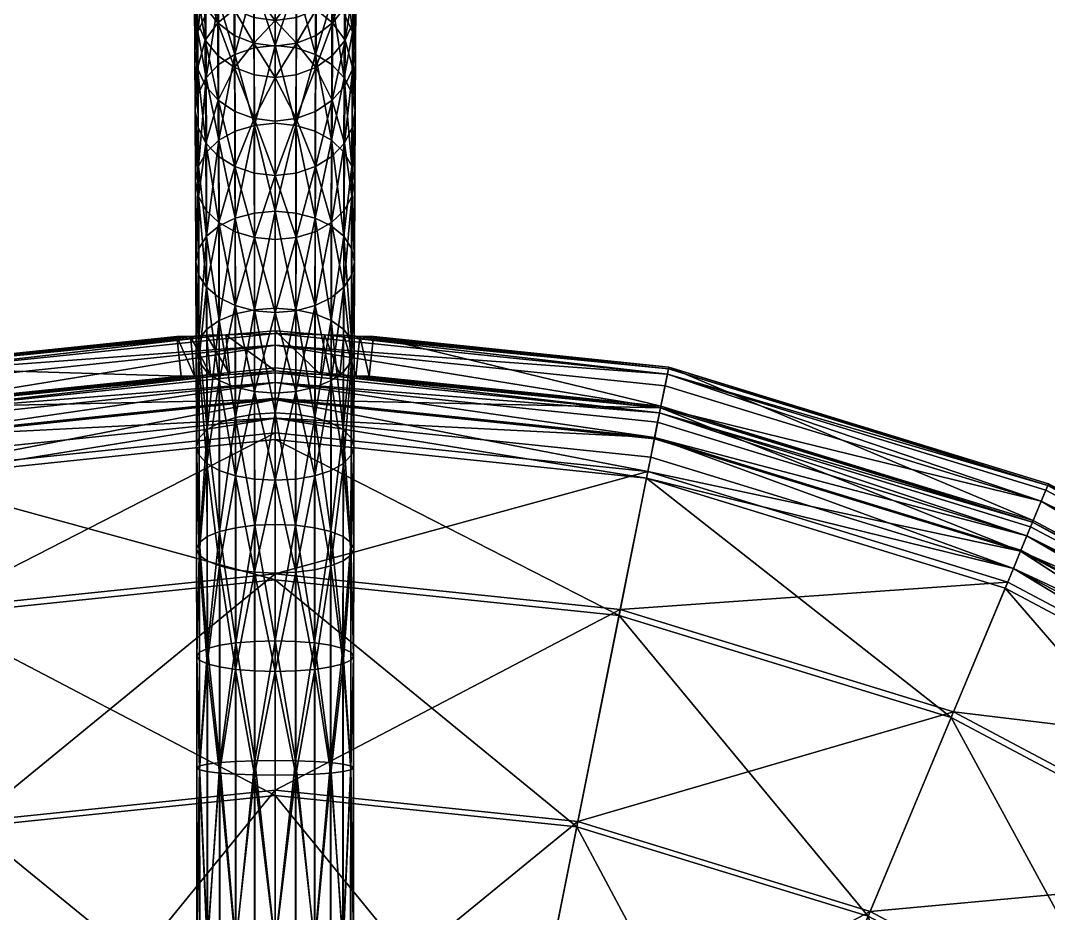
# Model space of a CAD drawing. Extents: x -28.1 to 28.1, y -28.1 to 28.1.
# Drawn here: x -2.55 to 7.75, y 14.24 to 23.18 of the extents above; entities that cross this region are included whole.
import ezdxf

# ---------------------------------------------------------------- set-up
doc = ezdxf.new("R2010")
doc.units = 0
doc.layers.add('STOOL', color=224, linetype='CONTINUOUS')

msp = doc.modelspace()

# ---------------------------------------------------------------- meshes
at = {"layer": 'STOOL', "color": 224}
mesh = msp.add_polyface(dxfattribs=at)
corners = [(-0.412025, 23.288685, 32.439358), (-0.584874, 23.678844, 30.090857), (-0.579462, 23.416468, 32.444511), (-0.21373, 23.20771, 32.436092), (-0.215719, 23.466885, 30.09063), (-0.415864, 23.549097, 30.090717), (-0.000007, 23.178926, 32.434933), (-0.000005, 23.437656, 30.090599), (-0.808506, 23.363529, 35.384476), (-0.780097, 23.165966, 35.322071), (-0.784067, 23.506718, 34.090614), (-0.699793, 22.982584, 35.264168), (-0.703277, 23.315041, 34.060936), (-0.572892, 22.82766, 35.215275), (-0.575692, 23.153145, 34.035873), (-0.407406, 22.708744, 35.177757), (-0.409367, 23.028894, 34.016644), (-0.707932, 23.582987, 32.451229), (-0.212358, 22.950151, 34.004456), (-0.000007, 22.922157, 34.000126), (-0.000008, 22.926044, 38.15554), (-0.208791, 22.903162, 38.139442), (-0.209848, 23.563103, 36.919048), (-0.000008, 23.588085, 36.931442), (-0.402569, 22.838766, 38.094162), (-0.404593, 23.492802, 36.884178), (-0.566339, 22.737095, 38.022697), (-0.569147, 23.381824, 36.829147), (-0.692162, 22.604507, 37.929569), (-0.695536, 23.237123, 36.757431), (-0.699142, 23.744116, 35.504784), (-0.775787, 23.065653, 36.672504), (-0.779725, 23.560986, 35.446884), (-0.804514, 22.880726, 36.580971), (-0.776332, 22.695652, 36.489437)]
mesh.append_faces([[corners[k] for k in face] for face in [(0, 1, 2), (0, 4, 5), (6, 4, 3), (11, 10, 9), (11, 14, 12), (15, 14, 13), (0, 14, 16), (17, 14, 2), (15, 18, 16), (6, 18, 19), (0, 18, 3), (20, 22, 23), (24, 22, 21), (24, 27, 25), (28, 27, 26), (30, 27, 29), (28, 31, 29), (8, 31, 33), (30, 31, 32), (8, 34, 9)]], dxfattribs={"vtx0": -1})
mesh.append_faces([[corners[k] for k in face] for face in [(0, 3, 4), (6, 7, 4), (8, 9, 10), (11, 12, 10), (11, 13, 14), (15, 16, 14), (0, 2, 14), (17, 12, 14), (6, 3, 18), (0, 16, 18), (20, 21, 22), (24, 25, 22), (24, 26, 27), (28, 29, 27), (8, 32, 31), (30, 29, 31), (11, 9, 34), (8, 33, 34)]], dxfattribs={"vtx2": -1})
mesh = msp.add_polyface(dxfattribs=at)
corners = [(-0.000007, 23.178926, 32.434933), (0.213716, 23.20771, 32.436092), (0.215708, 23.466883, 30.09063), (-0.000005, 23.437656, 30.090599), (0.412011, 23.288685, 32.439362), (0.415854, 23.549099, 30.090717), (0.579448, 23.41647, 32.444511), (0.584864, 23.678844, 30.090857), (0.407392, 22.708744, 35.177757), (0.409353, 23.028894, 34.016644), (0.212344, 22.950151, 34.004459), (-0.000007, 22.922157, 34.000126), (0.572878, 22.827662, 35.215275), (0.575678, 23.153145, 34.035873), (0.699779, 22.982584, 35.264168), (0.703263, 23.315041, 34.060936), (0.707918, 23.582987, 32.451233), (0.780082, 23.165966, 35.322071), (0.784053, 23.506718, 34.090614), (0.808491, 23.363529, 35.384476), (0.776318, 22.695654, 36.489437), (0.804499, 22.880726, 36.580971), (0.692147, 22.604506, 37.929569), (0.695521, 23.237122, 36.757431), (0.775772, 23.065651, 36.672504), (0.699127, 23.744114, 35.504784), (0.77971, 23.560986, 35.446884), (0.566324, 22.737095, 38.022697), (0.569132, 23.381824, 36.829147), (0.402554, 22.838766, 38.094162), (0.404577, 23.492802, 36.884178), (0.208775, 22.903162, 38.139442), (0.209832, 23.563103, 36.919048), (-0.000008, 22.926044, 38.15554), (-0.000008, 23.588085, 36.931442)]
mesh.append_faces([[corners[k] for k in face] for face in [(0, 2, 3), (4, 2, 1), (4, 10, 9), (0, 10, 1), (8, 13, 9), (14, 13, 12), (16, 13, 15), (4, 13, 6), (14, 18, 15), (19, 18, 17), (19, 20, 21), (14, 20, 17), (25, 24, 23), (19, 24, 26), (22, 28, 23), (29, 28, 27), (29, 32, 30), (33, 32, 31)]], dxfattribs={"vtx0": -1})
mesh.append_faces([[corners[k] for k in face] for face in [(0, 1, 2), (4, 5, 2), (4, 6, 7), (8, 9, 10), (4, 1, 10), (0, 11, 10), (8, 12, 13), (14, 15, 13), (16, 6, 13), (4, 9, 13), (14, 17, 18), (19, 17, 20), (22, 23, 24), (25, 26, 24), (19, 21, 24), (22, 27, 28), (29, 30, 28), (25, 23, 28), (29, 31, 32), (33, 34, 32)]], dxfattribs={"vtx2": -1})
mesh = msp.add_polyface(dxfattribs=at)
corners = [(-0.800778, 22.277838, 37.700417), (-0.804514, 22.880726, 36.580971), (-0.775787, 23.065653, 36.672504), (-0.772811, 22.108141, 37.581554), (-0.776332, 22.695652, 36.489437), (-0.794235, 20.762646, 39.661526), (-0.797339, 21.567852, 38.731155), (-0.76871, 21.719707, 38.875053), (-0.769568, 21.4158, 38.587261), (-3.860753, 19.298689, 43.933685), (0.000002, 19.699551, 43.933777), (0.000002, 19.926197, 43.520077), (-3.905105, 19.520798, 43.519951), (0.000002, 19.384781, 44.184624), (-0.495551, 20.029285, 42.495827), (-0.688227, 20.026855, 42.276974), (-3.938817, 19.6901, 42.277092), (-3.928315, 19.63728, 42.949875), (0.000002, 20.045082, 42.949993), (-0.849141, 20.014326, 42.098846), (-0.983535, 20.01363, 41.529869), (-3.94221, 19.707176, 41.527359), (-7.745411, 18.539904, 41.527313), (-3.942207, 19.707176, 39.945278), (-0.983534, 20.013636, 39.945278), (-3.859269, 19.298691, 42.254189), (-0.647105, 19.629915, 42.248085), (-0.454395, 19.63278, 42.460972), (-3.849521, 19.249681, 42.886925), (0.000002, 19.649517, 42.88731), (0.000002, 19.552805, 43.36871), (-3.830699, 19.154886, 43.368599), (-3.862552, 19.315218, 41.522194), (-0.942324, 19.615793, 41.524349), (-0.807935, 19.616573, 42.088551), (-3.862533, 19.315193, 39.945278), (-0.942323, 19.615765, 39.945278)]
mesh.append_faces([[corners[k] for k in face] for face in [(0, 4, 1), (0, 7, 6), (5, 8, 6), (19, 16, 15)]], dxfattribs={"vtx0": -1})
mesh.append_faces([[corners[k] for k in face] for face in [(18, 14, 17), (28, 27, 29)]], dxfattribs={"vtx0": -1, "vtx1": -1})
mesh.append_faces([[corners[k] for k in face] for face in [(14, 16, 17), (19, 21, 16)]], dxfattribs={"vtx0": -1, "vtx2": -1})
mesh.append_faces([[corners[k] for k in face] for face in [(26, 25, 34)]], dxfattribs={"vtx1": -1})
mesh.append_faces([[corners[k] for k in face] for face in [(28, 25, 27), (25, 32, 34)]], dxfattribs={"vtx1": -1, "vtx2": -1})
mesh.append_faces([[corners[k] for k in face] for face in [(0, 1, 2), (0, 3, 4), (5, 6, 7), (0, 6, 8), (9, 10, 11), (11, 12, 9), (13, 10, 9), (14, 15, 16), (17, 12, 11), (11, 18, 17), (19, 20, 21), (22, 21, 23), (24, 23, 21), (21, 20, 24), (25, 26, 27), (30, 31, 28), (28, 29, 30), (32, 33, 34), (32, 35, 36), (36, 33, 32), (20, 19, 34), (34, 33, 20), (23, 24, 36), (36, 35, 23), (24, 20, 33), (33, 36, 24)]], dxfattribs={"vtx2": -1})
mesh = msp.add_polyface(dxfattribs=at)
corners = [(-0.692162, 22.604507, 37.929569), (-0.772102, 22.447357, 37.819283), (-0.775787, 23.065653, 36.672504), (-0.800778, 22.277838, 37.700417), (-0.693403, 21.950558, 37.471268), (-0.696491, 22.523827, 36.40451), (-0.776332, 22.695652, 36.489437), (-0.772811, 22.108141, 37.581554), (-0.699793, 22.982584, 35.264168), (-0.570238, 22.378633, 36.332794), (-0.686253, 21.017355, 39.982368), (-0.689056, 21.860456, 39.008568), (-0.563754, 21.979181, 39.121307), (-0.765648, 20.894848, 39.827953), (-0.76871, 21.719707, 38.875053), (-0.794235, 20.762646, 39.661526), (-0.76664, 20.630241, 39.495098), (-0.769568, 21.4158, 38.587261), (-0.68799, 20.507236, 39.340683), (-0.690558, 21.27457, 38.453751), (-0.56547, 21.155186, 38.341011), (-0.681693, 19.082195, 41.566132), (-0.760668, 19.000786, 41.377644), (-0.762955, 19.984911, 40.666122), (-0.683787, 20.087585, 40.83894), (-0.789186, 18.912899, 41.1745), (-0.791504, 19.874088, 40.479858), (-0.764066, 19.763069, 40.293602), (-0.683814, 18.742996, 40.782875), (-0.685731, 19.659914, 40.120781), (-0.849141, 20.014326, 42.098846), (-0.688227, 20.026855, 42.276974), (-0.647105, 19.629915, 42.248085), (-0.807935, 19.616573, 42.088551)]
mesh.append_faces([[corners[k] for k in face] for face in [(3, 2, 1), (4, 6, 7), (8, 6, 5), (4, 9, 5), (0, 12, 11), (10, 14, 11), (15, 14, 13), (0, 14, 1), (18, 17, 16), (4, 17, 19), (3, 17, 7), (18, 20, 19), (21, 23, 24), (15, 23, 26), (10, 23, 13), (25, 27, 26), (18, 27, 29), (15, 27, 16)]], dxfattribs={"vtx0": -1})
mesh.append_faces([[corners[k] for k in face] for face in [(0, 1, 2), (4, 5, 6), (8, 5, 9), (10, 11, 12), (10, 13, 14), (3, 1, 14), (0, 11, 14), (15, 16, 17), (18, 19, 17), (4, 7, 17), (4, 19, 20), (21, 22, 23), (25, 26, 23), (15, 13, 23), (10, 24, 23), (28, 29, 27), (18, 16, 27), (15, 26, 27), (30, 31, 32), (32, 33, 30)]], dxfattribs={"vtx2": -1})
mesh = msp.add_polyface(dxfattribs=at)
corners = [(0.800764, 22.277836, 37.70042), (0.804499, 22.880726, 36.580971), (0.776318, 22.695654, 36.489437), (0.772797, 22.108143, 37.581554), (0.775772, 23.065651, 36.672504), (0.79422, 20.762648, 39.661526), (0.797324, 21.567854, 38.731155), (0.769554, 21.415802, 38.587261), (0.768695, 21.719709, 38.875053), (0.764051, 19.763071, 40.293602), (0.79149, 19.874088, 40.479858), (3.860757, 19.298691, 43.933689), (0.000002, 19.926197, 43.520077), (0.000002, 19.699551, 43.933777), (3.905109, 19.5208, 43.519955), (0.000002, 19.384781, 44.184624), (0.495557, 20.029285, 42.495834), (3.938822, 19.690102, 42.277096), (0.688232, 20.026855, 42.276978), (3.928318, 19.637281, 42.949879), (0.000002, 20.045082, 42.949993), (0.849147, 20.014324, 42.098854), (3.942217, 19.707178, 41.527359), (0.98354, 20.01363, 41.529877), (7.74542, 18.539906, 41.527317), (3.942219, 19.707178, 39.945278), (0.983543, 20.013636, 39.945278), (0.647111, 19.629917, 42.248093), (3.859274, 19.298693, 42.254192), (0.454401, 19.632782, 42.460976), (3.849524, 19.249683, 42.886929), (0.000002, 19.649517, 42.88731), (3.830703, 19.154888, 43.368603), (0.000002, 19.552805, 43.36871), (0.942329, 19.615793, 41.524353), (3.862559, 19.315222, 41.522194), (0.80794, 19.616571, 42.088558), (3.862545, 19.315195, 39.945278), (0.942332, 19.615765, 39.945278)]
mesh.append_faces([[corners[k] for k in face] for face in [(0, 2, 3), (0, 4, 1), (0, 7, 6), (5, 8, 6), (5, 9, 10), (11, 12, 13), (12, 11, 14), (15, 11, 13), (16, 17, 18), (19, 12, 14), (12, 19, 20), (21, 22, 23), (24, 25, 22), (26, 22, 25), (22, 26, 23)]], dxfattribs={"vtx0": -1})
mesh.append_faces([[corners[k] for k in face] for face in [(16, 19, 17), (21, 17, 22), (29, 30, 31)]], dxfattribs={"vtx0": -1, "vtx2": -1})
mesh.append_faces([[corners[k] for k in face] for face in [(27, 28, 29), (32, 33, 30), (31, 30, 33), (34, 35, 36), (37, 35, 38), (34, 38, 35)]], dxfattribs={"vtx1": -1})
mesh.append_faces([[corners[k] for k in face] for face in [(20, 19, 16), (28, 30, 29), (35, 28, 36)]], dxfattribs={"vtx1": -1, "vtx2": -1})
mesh.append_faces([[corners[k] for k in face] for face in [(0, 1, 2), (5, 6, 7), (0, 6, 8), (21, 18, 17), (28, 27, 36), (21, 23, 34), (34, 36, 21), (26, 25, 37), (37, 38, 26), (23, 26, 38), (38, 34, 23)]], dxfattribs={"vtx2": -1})
mesh = msp.add_polyface(dxfattribs=at)
corners = [(0.693388, 21.950558, 37.471268), (0.696477, 22.523827, 36.40451), (0.570224, 22.378635, 36.332794), (0.699779, 22.982584, 35.264168), (0.772797, 22.108143, 37.581554), (0.776318, 22.695654, 36.489437), (0.800764, 22.277836, 37.70042), (0.772087, 22.447357, 37.819283), (0.775772, 23.065651, 36.672504), (0.692147, 22.604506, 37.929569), (0.687976, 20.507236, 39.340683), (0.690544, 21.274574, 38.453751), (0.565456, 21.155188, 38.341011), (0.766626, 20.630241, 39.495098), (0.769554, 21.415802, 38.587261), (0.79422, 20.762648, 39.661526), (0.765633, 20.89485, 39.827953), (0.768695, 21.719709, 38.875053), (0.686238, 21.017357, 39.982368), (0.689041, 21.860456, 39.008568), (0.563739, 21.979181, 39.121307), (0.561577, 19.572678, 39.974846), (0.685717, 19.659914, 40.120781), (0.6838, 18.742996, 40.782875), (0.764051, 19.763071, 40.293602), (0.789172, 18.912903, 41.1745), (0.79149, 19.874088, 40.479858), (0.76294, 19.984911, 40.666122), (0.681679, 19.082195, 41.566128), (0.683772, 20.087585, 40.83894), (0.760654, 19.000786, 41.377644), (0.688232, 20.026855, 42.276978), (0.849147, 20.014324, 42.098854), (0.80794, 19.616571, 42.088558), (0.647111, 19.629917, 42.248093)]
mesh.append_faces([[corners[k] for k in face] for face in [(3, 2, 1), (0, 5, 1), (9, 8, 7), (0, 12, 11), (10, 14, 11), (15, 14, 13), (0, 14, 4), (18, 17, 16), (9, 17, 19), (6, 17, 7), (18, 20, 19), (10, 21, 22), (23, 24, 22), (10, 24, 13), (25, 27, 26), (28, 27, 30), (18, 27, 29), (15, 27, 16)]], dxfattribs={"vtx0": -1})
mesh.append_faces([[corners[k] for k in face] for face in [(0, 1, 2), (0, 4, 5), (3, 1, 5), (6, 7, 8), (10, 11, 12), (10, 13, 14), (6, 4, 14), (0, 11, 14), (15, 16, 17), (18, 19, 17), (9, 7, 17), (9, 19, 20), (25, 26, 24), (15, 13, 24), (10, 22, 24), (28, 29, 27), (18, 16, 27), (15, 26, 27), (31, 32, 33), (33, 34, 31)]], dxfattribs={"vtx2": -1})
mesh = msp.add_polyface(dxfattribs=at)
corners = [(-0.407406, 22.708744, 35.177757), (-0.211349, 22.633369, 35.153984), (-0.212358, 22.950151, 34.004456), (-0.000007, 22.606571, 35.145535), (-0.000007, 22.922157, 34.000126), (-0.693403, 21.950558, 37.471268), (-0.567756, 21.817373, 37.378139), (-0.570238, 22.378633, 36.332794), (-0.40381, 21.715105, 37.306679), (-0.405548, 22.267166, 36.277767), (-0.572892, 22.82766, 35.215275), (-0.699793, 22.982584, 35.264168), (-0.209499, 21.650274, 37.261395), (-0.210393, 22.19651, 36.242897), (-0.000007, 21.627216, 37.2453), (-0.000007, 22.171385, 36.230499), (-0.000007, 21.267843, 40.298767), (-0.20694, 21.250027, 40.276226), (-0.207818, 22.127853, 39.262634), (-0.000008, 22.148335, 39.282124), (-0.399026, 21.199873, 40.212822), (-0.400707, 22.070206, 39.207817), (-0.402569, 22.838766, 38.094162), (-0.208791, 22.903162, 38.139442), (-0.000008, 22.926044, 38.15554), (-0.561421, 21.120674, 40.112766), (-0.563754, 21.979181, 39.121307), (-0.686253, 21.017355, 39.982368), (-0.692162, 22.604507, 37.929569), (-0.566339, 22.737095, 38.022697), (-0.56547, 21.155186, 38.341011), (-0.402209, 21.063499, 38.254498), (-0.208676, 21.005369, 38.19968), (-0.000007, 20.984695, 38.180195)]
mesh.append_faces([[corners[k] for k in face] for face in [(3, 2, 1), (8, 7, 6), (0, 7, 9), (11, 7, 10), (8, 13, 9), (14, 13, 12), (3, 13, 15), (0, 13, 1), (16, 18, 19), (20, 18, 17), (22, 18, 21), (24, 18, 23), (20, 26, 21), (27, 26, 25), (22, 26, 29), (8, 30, 31), (5, 30, 6), (14, 32, 33), (8, 32, 12)]], dxfattribs={"vtx0": -1})
mesh.append_faces([[corners[k] for k in face] for face in [(0, 1, 2), (3, 4, 2), (5, 6, 7), (8, 9, 7), (0, 10, 7), (8, 12, 13), (14, 15, 13), (3, 1, 13), (0, 9, 13), (16, 17, 18), (20, 21, 18), (22, 23, 18), (24, 19, 18), (20, 25, 26), (28, 29, 26), (22, 21, 26), (8, 6, 30), (14, 12, 32), (8, 31, 32)]], dxfattribs={"vtx2": -1})
mesh = msp.add_polyface(dxfattribs=at)
corners = [(-0.000007, 22.606571, 35.145535), (0.211335, 22.633369, 35.153984), (0.212344, 22.950151, 34.004459), (-0.000007, 22.922157, 34.000126), (0.407392, 22.708744, 35.177757), (-0.000007, 21.627216, 37.2453), (0.209485, 21.650272, 37.261395), (0.210379, 22.196508, 36.242897), (-0.000007, 22.171385, 36.230499), (0.403796, 21.715105, 37.306679), (0.405533, 22.267166, 36.277767), (0.567742, 21.817373, 37.378139), (0.570224, 22.378635, 36.332794), (0.693388, 21.950558, 37.471268), (0.699779, 22.982584, 35.264168), (0.572878, 22.827662, 35.215275), (0.208662, 21.005369, 38.19968), (0.402195, 21.063499, 38.254498), (-0.000007, 20.984695, 38.180195), (0.565456, 21.155188, 38.341011), (0.686238, 21.017357, 39.982368), (0.561406, 21.120674, 40.112766), (0.563739, 21.979181, 39.121307), (0.399011, 21.199875, 40.212822), (0.400692, 22.070206, 39.207817), (0.402554, 22.838766, 38.094162), (0.566324, 22.737095, 38.022697), (0.692147, 22.604506, 37.929569), (0.206925, 21.250027, 40.27623), (0.207803, 22.127855, 39.262638), (-0.000007, 21.267843, 40.298767), (-0.000008, 22.148335, 39.282124), (-0.000008, 22.926044, 38.15554), (0.208775, 22.903162, 38.139442)]
mesh.append_faces([[corners[k] for k in face] for face in [(0, 2, 3), (4, 2, 1), (5, 7, 8), (9, 7, 6), (4, 7, 10), (0, 7, 1), (9, 12, 10), (13, 12, 11), (4, 12, 15), (9, 16, 17), (5, 16, 6), (9, 19, 11), (23, 22, 21), (25, 22, 24), (27, 22, 26), (23, 29, 24), (30, 29, 28), (32, 29, 31), (25, 29, 33)]], dxfattribs={"vtx0": -1})
mesh.append_faces([[corners[k] for k in face] for face in [(0, 1, 2), (5, 6, 7), (9, 10, 7), (4, 1, 7), (0, 8, 7), (9, 11, 12), (14, 15, 12), (4, 10, 12), (9, 6, 16), (5, 18, 16), (13, 11, 19), (9, 17, 19), (20, 21, 22), (23, 24, 22), (25, 26, 22), (23, 28, 29), (30, 31, 29), (32, 33, 29), (25, 24, 29)]], dxfattribs={"vtx2": -1})
mesh = msp.add_polyface(dxfattribs=at)
corners = [(-0.68799, 20.507236, 39.340683), (-0.563406, 20.403233, 39.210285), (-0.56547, 21.155186, 38.341011), (-0.400763, 20.323349, 39.110229), (-0.402209, 21.063499, 38.254498), (-0.207932, 20.272697, 39.046825), (-0.208676, 21.005369, 38.19968), (-0.000007, 20.254683, 39.024292), (-0.000007, 20.984695, 38.180195), (-0.000007, 19.248539, 41.952324), (-0.205511, 19.236713, 41.924816), (-0.206167, 20.28253, 41.167816), (-0.000007, 20.297455, 41.193039), (-0.396293, 19.203417, 41.847424), (-0.397548, 20.240513, 41.096855), (-0.399026, 21.199873, 40.212822), (-0.20694, 21.250027, 40.276226), (-0.000007, 21.267843, 40.298767), (-0.557627, 19.150824, 41.725292), (-0.559369, 20.17416, 40.984871), (-0.681693, 19.082195, 41.566132), (-0.683787, 20.087585, 40.83894), (-0.686253, 21.017355, 39.982368), (-0.561421, 21.120674, 40.112766), (-0.683814, 18.742996, 40.782875), (-0.561591, 19.572678, 39.974846), (-0.685731, 19.659914, 40.120781), (-0.399492, 19.505661, 39.862865), (-0.207278, 19.463163, 39.791908), (-0.000007, 19.448046, 39.766685), (0.000002, 20.070335, 42.629627), (-0.495551, 20.029285, 42.495827), (0.000002, 20.045082, 42.949993), (0.000002, 19.649517, 42.88731), (-0.454395, 19.63278, 42.460972), (0.000003, 19.671713, 42.594639), (-0.688227, 20.026855, 42.276974), (-0.647105, 19.629915, 42.248085)]
mesh.append_faces([[corners[k] for k in face] for face in [(3, 2, 1), (3, 6, 4), (7, 6, 5), (9, 11, 12), (13, 11, 10), (15, 11, 14), (17, 11, 16), (13, 19, 14), (20, 19, 18), (22, 19, 21), (15, 19, 23), (24, 25, 26), (3, 25, 27), (0, 25, 1), (7, 28, 29), (3, 28, 5), (33, 34, 35)]], dxfattribs={"vtx0": -1})
mesh.append_faces([[corners[k] for k in face] for face in [(30, 31, 32)]], dxfattribs={"vtx1": -1})
mesh.append_faces([[corners[k] for k in face] for face in [(0, 1, 2), (3, 4, 2), (3, 5, 6), (7, 8, 6), (9, 10, 11), (13, 14, 11), (15, 16, 11), (17, 12, 11), (13, 18, 19), (20, 21, 19), (22, 23, 19), (15, 14, 19), (3, 1, 25), (0, 26, 25), (7, 5, 28), (3, 27, 28), (36, 31, 34), (34, 37, 36), (31, 30, 35), (35, 34, 31)]], dxfattribs={"vtx2": -1})
mesh = msp.add_polyface(dxfattribs=at)
corners = [(-0.000007, 20.254683, 39.024292), (0.207918, 20.272699, 39.046825), (0.208662, 21.005369, 38.19968), (-0.000007, 20.984695, 38.180195), (0.400749, 20.323351, 39.110229), (0.402195, 21.063499, 38.254498), (0.563392, 20.403236, 39.210285), (0.565456, 21.155188, 38.341011), (0.687976, 20.507236, 39.340683), (0.207264, 19.463165, 39.791908), (0.399478, 19.505661, 39.862865), (-0.000007, 19.448046, 39.766685), (0.6838, 18.742996, 40.782875), (0.685717, 19.659914, 40.120781), (0.561577, 19.572678, 39.974846), (0.681679, 19.082195, 41.566128), (0.557613, 19.150824, 41.725292), (0.559355, 20.17416, 40.984875), (0.683772, 20.087585, 40.83894), (0.396278, 19.203417, 41.847424), (0.397533, 20.240515, 41.096855), (0.399011, 21.199875, 40.212822), (0.561406, 21.120674, 40.112766), (0.686238, 21.017357, 39.982368), (0.205497, 19.236713, 41.924816), (0.206153, 20.28253, 41.167816), (-0.000007, 19.248539, 41.952324), (-0.000007, 20.297455, 41.193039), (-0.000007, 21.267843, 40.298767), (0.206925, 21.250027, 40.27623), (0.000002, 20.070335, 42.629627), (0.000002, 20.045082, 42.949993), (0.495557, 20.029285, 42.495834), (0.454401, 19.632782, 42.460976), (0.000002, 19.649517, 42.88731), (0.000003, 19.671713, 42.594639), (0.688232, 20.026855, 42.276978), (0.647111, 19.629917, 42.248093)]
mesh.append_faces([[corners[k] for k in face] for face in [(0, 2, 3), (4, 2, 1), (4, 7, 5), (8, 7, 6), (4, 9, 10), (0, 9, 1), (4, 14, 6), (15, 17, 18), (19, 17, 16), (21, 17, 20), (23, 17, 22), (19, 25, 20), (26, 25, 24), (28, 25, 27), (21, 25, 29), (33, 34, 35)]], dxfattribs={"vtx0": -1})
mesh.append_faces([[corners[k] for k in face] for face in [(30, 31, 32)]], dxfattribs={"vtx1": -1})
mesh.append_faces([[corners[k] for k in face] for face in [(0, 1, 2), (4, 5, 2), (4, 6, 7), (4, 1, 9), (0, 11, 9), (12, 13, 14), (8, 6, 14), (4, 10, 14), (15, 16, 17), (19, 20, 17), (21, 22, 17), (23, 18, 17), (19, 24, 25), (26, 27, 25), (28, 29, 25), (21, 20, 25), (32, 36, 37), (37, 33, 32), (30, 32, 33), (33, 35, 30)]], dxfattribs={"vtx2": -1})
mesh = msp.add_polyface(dxfattribs=at)
corners = [(-0.789186, 18.912899, 41.1745), (-0.762955, 19.984911, 40.666122), (-0.760668, 19.000786, 41.377644), (-0.76188, 18.824837, 40.971355), (-0.764066, 19.763069, 40.293602), (-0.683814, 18.742996, 40.782875), (-0.56005, 18.673771, 40.623711), (-0.561591, 19.572678, 39.974846), (-0.398413, 18.620583, 40.501579), (-0.399492, 19.505661, 39.862865), (-0.206723, 18.586849, 40.424187), (-0.207278, 19.463163, 39.791908), (-0.000007, 18.574848, 40.396675), (-0.000007, 19.448046, 39.766685), (-0.000007, 16.966991, 43.014313), (-0.204983, 18.123928, 42.534645), (-0.000007, 18.132473, 42.564011), (-0.396293, 19.203417, 41.847424), (-0.205511, 19.236713, 41.924816), (-0.395281, 18.099863, 42.452042), (-0.000007, 19.248539, 41.952324), (-0.681693, 19.082195, 41.566132), (-0.557627, 19.150824, 41.725292), (-0.556224, 18.06185, 42.321682), (-0.680007, 18.012234, 42.151794), (-0.758827, 17.953367, 41.950611), (-0.78732, 17.889801, 41.73378), (-0.760121, 17.826092, 41.516949), (-0.682271, 17.766869, 41.315765), (-0.558811, 17.716763, 41.145882), (-0.397545, 17.678259, 41.015518), (-0.206276, 17.653837, 40.932915), (-0.000007, 17.645145, 40.903553), (0.000002, 19.197123, 43.811871), (0.000002, 18.983786, 43.881744), (-3.720441, 18.597523, 43.881596), (-3.456979, 17.279436, 44.297966), (0.000003, 17.638498, 44.298084), (0.000002, 19.04958, 44.298084), (0.000003, 17.577578, 43.881744)]
mesh.append_faces([[corners[k] for k in face] for face in [(0, 1, 2), (5, 4, 3), (8, 7, 6), (8, 11, 9), (12, 11, 10), (14, 15, 16), (17, 15, 19), (20, 15, 18), (21, 23, 24), (17, 23, 22), (0, 25, 26), (21, 25, 2), (5, 27, 28), (0, 27, 3), (8, 29, 30), (5, 29, 6), (12, 31, 32), (8, 31, 10)]], dxfattribs={"vtx0": -1})
mesh.append_faces([[corners[k] for k in face] for face in [(0, 3, 4), (5, 6, 7), (8, 9, 7), (8, 10, 11), (12, 13, 11), (17, 18, 15), (20, 16, 15), (21, 22, 23), (17, 19, 23), (0, 2, 25), (21, 24, 25), (5, 3, 27), (0, 26, 27), (8, 6, 29), (5, 28, 29), (12, 10, 31), (8, 30, 31), (33, 34, 35), (36, 37, 38), (35, 34, 39)]], dxfattribs={"vtx2": -1})
mesh = msp.add_polyface(dxfattribs=at)
corners = [(-0.000007, 18.574848, 40.396675), (0.206709, 18.586849, 40.424187), (0.207264, 19.463165, 39.791908), (-0.000007, 19.448046, 39.766685), (0.398399, 18.620583, 40.501579), (0.399478, 19.505661, 39.862865), (0.560037, 18.673771, 40.623711), (0.561577, 19.572678, 39.974846), (0.6838, 18.742996, 40.782875), (0.761866, 18.824839, 40.971355), (0.764051, 19.763071, 40.293602), (0.789172, 18.912903, 41.1745), (0.760654, 19.000786, 41.377644), (0.76294, 19.984911, 40.666122), (0.206263, 17.653837, 40.932915), (0.397531, 17.678259, 41.015522), (-0.000007, 17.645145, 40.903553), (0.558797, 17.716763, 41.145882), (0.682257, 17.766869, 41.315765), (0.760107, 17.826092, 41.516949), (0.787306, 17.889801, 41.73378), (0.681679, 19.082195, 41.566128), (0.758813, 17.953367, 41.950611), (0.679993, 18.012234, 42.151794), (0.396278, 19.203417, 41.847424), (0.557613, 19.150824, 41.725292), (0.55621, 18.061848, 42.321686), (0.395267, 18.099863, 42.452042), (-0.000007, 16.966991, 43.014313), (-0.000007, 18.132473, 42.564011), (0.204969, 18.123928, 42.534649), (-0.000007, 19.248539, 41.952324), (0.205497, 19.236713, 41.924816), (3.733545, 18.661797, 44.29797), (0.000002, 19.384781, 44.184624), (0.000002, 19.04958, 44.298084), (0.000002, 18.983786, 43.881744), (0.000002, 19.197123, 43.811871), (3.720448, 18.597525, 43.881599), (3.44486, 17.219929, 43.881599), (0.000003, 17.577578, 43.881744)]
mesh.append_faces([[corners[k] for k in face] for face in [(0, 2, 3), (4, 2, 1), (4, 7, 5), (8, 7, 6), (11, 10, 9), (4, 14, 15), (0, 14, 1), (8, 17, 18), (4, 17, 6), (11, 19, 20), (8, 19, 9), (21, 22, 23), (11, 22, 12), (24, 26, 27), (21, 26, 25), (31, 30, 29), (24, 30, 32), (33, 34, 35)]], dxfattribs={"vtx0": -1})
mesh.append_faces([[corners[k] for k in face] for face in [(36, 37, 38)]], dxfattribs={"vtx1": -1})
mesh.append_faces([[corners[k] for k in face] for face in [(0, 1, 2), (4, 5, 2), (4, 6, 7), (8, 9, 10), (11, 12, 13), (4, 1, 14), (0, 16, 14), (8, 6, 17), (4, 15, 17), (11, 9, 19), (8, 18, 19), (21, 12, 22), (11, 20, 22), (24, 25, 26), (21, 23, 26), (28, 29, 30), (31, 32, 30), (24, 27, 30), (39, 40, 36)]], dxfattribs={"vtx2": -1})
mesh = msp.add_polyface(dxfattribs=at)
corners = [(-3.860753, 19.298689, 43.933685), (-3.905105, 19.520798, 43.519951), (-7.672741, 18.364452, 43.519844), (-7.586113, 18.155315, 43.933582), (-7.465778, 17.864819, 44.184444), (-3.799092, 18.990217, 44.184536), (0.000002, 19.384781, 44.184624), (-3.733539, 18.661795, 44.297966), (0.000002, 19.04958, 44.298084), (-7.337685, 17.555578, 44.297863), (-3.928315, 19.63728, 42.949875), (-3.938817, 19.6901, 42.277092), (-7.738752, 18.523829, 42.277031), (-3.94221, 19.707176, 41.527359), (0.000002, 19.552805, 43.36871), (0.000002, 19.397654, 43.656883), (-3.800591, 19.002897, 43.656727), (-3.830699, 19.154886, 43.368599), (-7.529774, 18.019489, 43.368538), (-7.470539, 17.876451, 43.656643), (-7.393974, 17.69157, 43.811623), (-3.761697, 18.806442, 43.811714), (0.000002, 19.197123, 43.811871), (-3.720441, 18.597523, 43.881596), (-7.31259, 17.495033, 43.881481), (-7.585833, 18.15485, 42.254143), (-3.859269, 19.298691, 42.254189), (-3.849521, 19.249681, 42.886925), (-7.566727, 18.108715, 42.886864), (-7.592278, 18.170408, 41.522144), (-3.862552, 19.315218, 41.522194), (-3.862533, 19.315193, 39.945278), (-7.745408, 18.539911, 39.945278), (-3.942207, 19.707176, 39.945278), (-3.456979, 17.279436, 44.297966), (-6.794151, 16.255163, 44.297863), (0.000003, 17.577578, 43.881744), (-3.444852, 17.219927, 43.881596), (-6.770914, 16.199102, 43.881481), (0.000003, 17.638498, 44.298084), (-3.032434, 15.157401, 44.11586), (-3.021796, 15.105199, 43.69949)]
mesh.append_faces([[corners[k] for k in face] for face in [(0, 1, 2), (0, 3, 4), (4, 5, 0), (0, 5, 6), (7, 8, 6), (6, 5, 7), (7, 5, 4), (4, 9, 7), (10, 11, 12), (2, 1, 10), (12, 11, 13), (14, 15, 16), (16, 17, 14), (18, 17, 16), (16, 19, 18), (20, 19, 16), (16, 21, 20), (22, 21, 16), (16, 15, 22), (23, 21, 22), (20, 21, 23), (23, 24, 20), (25, 26, 27), (27, 28, 25), (18, 28, 27), (27, 17, 18), (25, 29, 30), (30, 26, 25), (31, 30, 29), (32, 33, 31), (8, 7, 34), (35, 34, 7), (7, 9, 35), (36, 37, 23), (37, 38, 24), (24, 23, 37), (39, 34, 40), (38, 37, 41)]], dxfattribs={"vtx2": -1})
mesh = msp.add_polyface(dxfattribs=at)
corners = [(3.860757, 19.298691, 43.933689), (7.672749, 18.364454, 43.519848), (3.905109, 19.5208, 43.519955), (7.465784, 17.86482, 44.184448), (7.58612, 18.155315, 43.933582), (3.799098, 18.990219, 44.18454), (0.000002, 19.384781, 44.184624), (3.733545, 18.661797, 44.29797), (7.337692, 17.555578, 44.297867), (3.928318, 19.637281, 42.949879), (7.73876, 18.52383, 42.277031), (3.938822, 19.690102, 42.277096), (3.942217, 19.707178, 41.527359), (0.000002, 19.397654, 43.656883), (0.000002, 19.552805, 43.36871), (3.800597, 19.002899, 43.656731), (3.830703, 19.154888, 43.368603), (7.529781, 18.019489, 43.368542), (7.470545, 17.876453, 43.656647), (7.393981, 17.691572, 43.811626), (3.761702, 18.806444, 43.811718), (0.000002, 19.197123, 43.811871), (3.720448, 18.597525, 43.881599), (7.312596, 17.495033, 43.881481), (3.859274, 19.298693, 42.254192), (7.585841, 18.154852, 42.254147), (3.849524, 19.249683, 42.886929), (7.566734, 18.108717, 42.886864), (7.592286, 18.17041, 41.522148), (3.862559, 19.315222, 41.522194), (3.862545, 19.315195, 39.945278), (7.592276, 18.170391, 39.945278), (3.942219, 19.707178, 39.945278), (0.000003, 17.638498, 44.298084), (3.456986, 17.279438, 44.29797), (0.000002, 19.04958, 44.298084), (6.794159, 16.255165, 44.297867), (0.000002, 18.983786, 43.881744), (3.44486, 17.219929, 43.881599), (6.770922, 16.199104, 43.881481), (3.032448, 15.157403, 44.115864), (0.000003, 17.577578, 43.881744), (3.02181, 15.105201, 43.699493)]
mesh.append_faces([[corners[k] for k in face] for face in [(0, 1, 2), (0, 3, 4), (3, 0, 5), (0, 6, 5), (6, 7, 5), (7, 3, 5), (3, 7, 8), (9, 10, 11), (1, 9, 2), (10, 12, 11)]], dxfattribs={"vtx0": -1})
mesh.append_faces([[corners[k] for k in face] for face in [(13, 14, 15), (16, 15, 14), (16, 17, 15), (18, 15, 17), (18, 19, 15), (20, 15, 19), (20, 21, 15), (13, 15, 21), (20, 22, 21), (20, 19, 22), (23, 22, 19), (24, 25, 26), (27, 26, 25), (27, 17, 26), (16, 26, 17), (28, 25, 29), (24, 29, 25), (29, 30, 28)]], dxfattribs={"vtx1": -1})
mesh.append_faces([[corners[k] for k in face] for face in [(31, 30, 32), (33, 34, 7), (7, 35, 33), (34, 36, 8), (8, 7, 34), (37, 22, 38), (39, 38, 22), (22, 23, 39), (36, 34, 40), (41, 38, 42)]], dxfattribs={"vtx2": -1})
mesh = msp.add_polyface(dxfattribs=at)
corners = [(7.672749, 18.364454, 43.519848), (3.860757, 19.298691, 43.933689), (7.58612, 18.155315, 43.933582), (11.02844, 16.328085, 43.933643), (7.465784, 17.86482, 44.184448), (10.853921, 16.066383, 44.18449), (11.154128, 16.516487, 43.519913), (10.668055, 15.787821, 44.297913), (7.337692, 17.555578, 44.297867), (11.259664, 16.674503, 41.527355), (7.73876, 18.52383, 42.277031), (11.24999, 16.66003, 42.277081), (7.74542, 18.539906, 41.527317), (11.220072, 16.615253, 42.949852), (7.718167, 18.47411, 42.949791), (3.928318, 19.637281, 42.949879), (3.942217, 19.707178, 41.527359), (7.745422, 18.539913, 39.945278), (11.259664, 16.674509, 39.945278), (3.942219, 19.707178, 39.945278), (10.750348, 15.910034, 43.811672), (7.393981, 17.691572, 43.811626), (10.861721, 16.07645, 43.656693), (7.470545, 17.876453, 43.656647), (7.529781, 18.019489, 43.368542), (10.947878, 16.205214, 43.368576), (7.312596, 17.495033, 43.881481), (10.631844, 15.73313, 43.881538), (11.029377, 16.327076, 42.254177), (7.585841, 18.154852, 42.254147), (11.038741, 16.341082, 41.522186), (7.592286, 18.17041, 41.522148), (11.001603, 16.28554, 42.886894), (7.566734, 18.108717, 42.886864), (11.038726, 16.341061, 39.945278), (7.592276, 18.170391, 39.945278), (3.862545, 19.315195, 39.945278), (6.794159, 16.255165, 44.297867)]
mesh.append_faces([[corners[k] for k in face] for face in [(0, 1, 2), (3, 4, 5), (4, 3, 2), (3, 0, 2), (0, 3, 6), (7, 4, 8), (4, 7, 5), (9, 10, 11), (10, 9, 12), (13, 0, 6), (0, 13, 14), (13, 10, 14), (10, 13, 11), (10, 15, 14), (15, 0, 14), (16, 10, 12), (17, 9, 18), (9, 17, 12), (19, 12, 17)]], dxfattribs={"vtx0": -1})
mesh.append_faces([[corners[k] for k in face] for face in [(20, 21, 22), (23, 22, 21), (23, 24, 22), (25, 22, 24), (26, 21, 27), (20, 27, 21), (28, 29, 30), (31, 30, 29), (25, 24, 32), (33, 32, 24), (33, 29, 32), (28, 32, 29), (34, 30, 35), (31, 35, 30), (35, 31, 36)]], dxfattribs={"vtx1": -1})
mesh.append_faces([[corners[k] for k in face] for face in [(17, 18, 34), (34, 35, 17), (19, 17, 35), (7, 8, 37)]], dxfattribs={"vtx2": -1})
mesh = msp.add_polyface(dxfattribs=at)
corners = [(-0.000007, 16.966991, 43.014313), (-0.204594, 16.96162, 42.983604), (-0.204983, 18.123928, 42.534645), (-0.394537, 16.946495, 42.897213), (-0.395281, 18.099863, 42.452042), (-0.55519, 16.9226, 42.76088), (-0.556224, 18.06185, 42.321682), (-0.678765, 16.891403, 42.583206), (-0.680007, 18.012234, 42.151794), (-0.75747, 16.854382, 42.372807), (-0.758827, 17.953367, 41.950611), (-0.785944, 16.814396, 42.146042), (-0.78732, 17.889801, 41.73378), (-0.758823, 16.774307, 41.919273), (-0.760121, 17.826092, 41.516949), (-0.681132, 16.737032, 41.70887), (-0.682271, 17.766869, 41.315765), (-0.557896, 16.705486, 41.5312), (-0.558811, 17.716763, 41.145882), (-0.396904, 16.68124, 41.394871), (-0.397545, 17.678259, 41.015518), (-0.205946, 16.665859, 41.308479), (-0.206276, 17.653837, 40.932915), (-0.000006, 16.660387, 41.277771), (-0.000007, 17.645145, 40.903553), (-0.204356, 15.767241, 43.257973), (-0.394081, 15.759953, 43.169437), (-0.000007, 15.769828, 43.289444), (-0.554557, 15.748438, 43.029716), (-0.756637, 15.715562, 42.632011), (-0.758023, 15.676955, 42.167221), (-0.55733, 15.643764, 41.769516), (-0.205742, 15.624649, 41.541264), (-3.444852, 17.219927, 43.881596), (0.000003, 17.577578, 43.881744), (0.000006, 15.41893, 43.699642)]
mesh.append_faces([[corners[k] for k in face] for face in [(3, 2, 1), (3, 6, 4), (7, 6, 5), (7, 10, 8), (11, 10, 9), (11, 14, 12), (15, 14, 13), (15, 18, 16), (19, 18, 17), (19, 22, 20), (23, 22, 21), (3, 25, 26), (0, 25, 1), (3, 28, 5), (7, 29, 9), (11, 30, 13), (15, 31, 17), (19, 32, 21)]], dxfattribs={"vtx0": -1})
mesh.append_faces([[corners[k] for k in face] for face in [(0, 1, 2), (3, 4, 2), (3, 5, 6), (7, 8, 6), (7, 9, 10), (11, 12, 10), (11, 13, 14), (15, 16, 14), (15, 17, 18), (19, 20, 18), (19, 21, 22), (23, 24, 22), (3, 1, 25), (0, 27, 25), (7, 5, 28), (11, 9, 29), (15, 13, 30), (19, 17, 31), (23, 21, 32), (33, 34, 35)]], dxfattribs={"vtx2": -1})
mesh = msp.add_polyface(dxfattribs=at)
corners = [(-0.000006, 16.660387, 41.277771), (0.205933, 16.665859, 41.308483), (0.206263, 17.653837, 40.932915), (-0.000007, 17.645145, 40.903553), (0.396891, 16.68124, 41.394871), (0.397531, 17.678259, 41.015522), (0.557883, 16.705486, 41.531204), (0.558797, 17.716763, 41.145882), (0.681119, 16.737032, 41.708874), (0.682257, 17.766869, 41.315765), (0.75881, 16.774307, 41.919273), (0.760107, 17.826092, 41.516949), (0.785931, 16.814396, 42.146042), (0.787306, 17.889801, 41.73378), (0.757457, 16.854382, 42.372807), (0.758813, 17.953367, 41.950611), (0.678752, 16.891403, 42.58321), (0.679993, 18.012234, 42.151794), (0.555177, 16.9226, 42.76088), (0.55621, 18.061848, 42.321686), (0.394523, 16.946495, 42.897217), (0.395267, 18.099863, 42.452042), (0.20458, 16.96162, 42.983604), (0.204969, 18.123928, 42.534649), (-0.000007, 16.966991, 43.014313), (0.205729, 15.624649, 41.541264), (0.557317, 15.643764, 41.769516), (0.758011, 15.676956, 42.167221), (0.756624, 15.715561, 42.632011), (0.554544, 15.748439, 43.02972), (0.204343, 15.767241, 43.257973), (-0.000007, 15.769828, 43.289444), (3.456986, 17.279438, 44.29797), (0.000003, 17.638498, 44.298084), (0.000006, 15.472369, 44.115982)]
mesh.append_faces([[corners[k] for k in face] for face in [(0, 2, 3), (4, 2, 1), (4, 7, 5), (8, 7, 6), (8, 11, 9), (12, 11, 10), (12, 15, 13), (16, 15, 14), (16, 19, 17), (20, 19, 18), (20, 23, 21), (24, 23, 22), (0, 25, 1), (4, 26, 6), (8, 27, 10), (12, 28, 14), (16, 29, 18), (24, 30, 31), (20, 30, 22)]], dxfattribs={"vtx0": -1})
mesh.append_faces([[corners[k] for k in face] for face in [(0, 1, 2), (4, 5, 2), (4, 6, 7), (8, 9, 7), (8, 10, 11), (12, 13, 11), (12, 14, 15), (16, 17, 15), (16, 18, 19), (20, 21, 19), (20, 22, 23), (4, 1, 25), (8, 6, 26), (12, 10, 27), (16, 14, 28), (20, 18, 29), (24, 22, 30), (32, 33, 34)]], dxfattribs={"vtx2": -1})
mesh = msp.add_polyface(dxfattribs=at)
corners = [(-9.877822, 14.61835, 44.297909), (-6.794151, 16.255163, 44.297863), (-7.337685, 17.555578, 44.297863), (-10.66805, 15.78782, 44.297909), (-6.770914, 16.199102, 43.881481), (-9.844293, 14.567711, 43.881535), (-10.631839, 15.73313, 43.881535), (-8.664752, 12.823114, 44.115807), (-5.959777, 14.258916, 44.115761), (-11.036591, 10.896009, 44.115894), (-3.032434, 15.157401, 44.11586), (0.000006, 15.472369, 44.115982), (0.000003, 17.638498, 44.298084), (-3.456979, 17.279436, 44.297966), (-5.939394, 14.209739, 43.699375), (-8.635339, 12.778694, 43.699432), (0.000006, 15.41893, 43.699642), (-3.021796, 15.105199, 43.69949), (-3.444852, 17.219927, 43.881596), (-7.102251, 10.510749, 43.755898), (-4.88506, 11.687635, 43.755852), (-9.04638, 8.931155, 43.755985), (-2.485598, 12.4241, 43.755955), (0.000008, 12.682269, 43.756073), (-4.868352, 11.647326, 43.33947), (-7.078142, 10.474339, 43.339523), (-9.015416, 8.900189, 43.339649), (-10.998814, 10.858232, 43.699554), (0.000008, 12.638465, 43.339733), (-2.47688, 12.38131, 43.339584), (-5.260921, 7.785739, 43.559395), (-3.618557, 8.657507, 43.559349), (-1.84118, 9.203035, 43.559448), (-3.606183, 8.627648, 43.142963), (0.000009, 9.361824, 43.14323), (-1.834722, 9.17134, 43.143078)]
mesh.append_faces([[corners[k] for k in face] for face in [(0, 1, 2), (2, 3, 0), (4, 5, 6), (7, 8, 1), (1, 0, 7), (9, 7, 0), (10, 11, 12), (8, 10, 13), (13, 1, 8), (14, 15, 5), (5, 4, 14), (16, 17, 18), (17, 14, 4), (19, 20, 8), (8, 7, 19), (21, 19, 7), (7, 9, 21), (22, 23, 11), (11, 10, 22), (20, 22, 10), (10, 8, 20), (24, 25, 15), (15, 14, 24), (25, 26, 27), (27, 15, 25), (28, 29, 17), (17, 16, 28), (29, 24, 14), (14, 17, 29), (30, 31, 20), (20, 19, 30), (23, 22, 32), (31, 32, 22), (22, 20, 31), (25, 24, 33), (34, 35, 29), (35, 33, 24), (24, 29, 35)]], dxfattribs={"vtx2": -1})
mesh = msp.add_polyface(dxfattribs=at)
corners = [(6.794159, 16.255165, 44.297867), (9.87783, 14.61835, 44.297913), (10.668055, 15.787821, 44.297913), (9.8443, 14.567712, 43.881538), (6.770922, 16.199104, 43.881481), (7.312596, 17.495033, 43.881481), (10.631844, 15.73313, 43.881538), (5.959791, 14.258916, 44.115761), (8.664765, 12.823115, 44.11581), (0.000006, 15.472369, 44.115982), (3.032448, 15.157403, 44.115864), (3.456986, 17.279438, 44.29797), (8.635353, 12.778695, 43.699436), (5.939408, 14.209741, 43.699379), (10.998825, 10.858232, 43.699558), (3.02181, 15.105201, 43.699493), (0.000006, 15.41893, 43.699642), (0.000003, 17.577578, 43.881744), (3.44486, 17.219929, 43.881599), (4.885076, 11.687634, 43.755856), (7.102268, 10.51075, 43.755901), (9.0464, 8.931156, 43.755993), (11.036606, 10.896011, 44.115898), (0.000008, 12.682269, 43.756073), (2.485615, 12.424101, 43.755959), (7.07816, 10.47434, 43.339527), (4.868369, 11.647329, 43.339474), (9.015433, 8.90019, 43.339653), (2.476896, 12.381312, 43.339588), (3.618578, 8.657507, 43.559349), (0.000009, 9.394273, 43.55957), (1.8412, 9.203036, 43.559452), (5.243084, 7.75877, 43.143024), (3.606202, 8.627651, 43.142967), (0.000008, 12.638465, 43.339733), (1.834741, 9.171343, 43.143082)]
mesh.append_faces([[corners[k] for k in face] for face in [(0, 1, 2), (3, 4, 5), (5, 6, 3), (7, 8, 1), (1, 0, 7), (9, 10, 11), (10, 7, 0), (12, 13, 4), (4, 3, 12), (14, 12, 3), (15, 16, 17), (13, 15, 18), (18, 4, 13), (19, 20, 8), (8, 7, 19), (20, 21, 22), (22, 8, 20), (23, 24, 10), (10, 9, 23), (24, 19, 7), (7, 10, 24), (25, 26, 13), (13, 12, 25), (27, 25, 12), (12, 14, 27), (16, 15, 28), (26, 28, 15), (15, 13, 26), (20, 19, 29), (30, 31, 24), (24, 23, 30), (31, 29, 19), (19, 24, 31), (32, 33, 26), (26, 25, 32), (34, 28, 35), (33, 35, 28), (28, 26, 33)]], dxfattribs={"vtx2": -1})
mesh = msp.add_polyface(dxfattribs=at)
corners = [(-0.000006, 13.920624, 43.429848), (-0.204234, 13.920624, 43.398033), (-0.204356, 15.767241, 43.257973), (-0.000007, 15.769828, 43.289444), (-0.393848, 13.920624, 43.308533), (-0.394081, 15.759953, 43.169437), (-0.554233, 13.920624, 43.167286), (-0.554557, 15.748438, 43.029716), (-0.677612, 13.920624, 42.983215), (-0.678003, 15.733406, 42.847633), (-0.678765, 16.891403, 42.583206), (-0.394537, 16.946495, 42.897213), (-0.756209, 13.920624, 42.765228), (-0.756637, 15.715562, 42.632011), (-0.784661, 13.920624, 42.530293), (-0.785098, 15.696285, 42.399616), (-0.785944, 16.814396, 42.146042), (-0.75761, 13.920624, 42.295357), (-0.758023, 15.676955, 42.167221), (-0.680065, 13.920624, 42.07737), (-0.680429, 15.658979, 41.951595), (-0.681132, 16.737032, 41.70887), (-0.557036, 13.920624, 41.893295), (-0.55733, 15.643764, 41.769516), (-0.3963, 13.920624, 41.752052), (-0.396507, 15.632069, 41.629799), (-0.396904, 16.68124, 41.394871), (-0.205635, 13.920624, 41.662552), (-0.205742, 15.624649, 41.541264), (-0.000006, 13.920624, 41.630737), (-0.000006, 15.622008, 41.509792), (-0.000006, 16.660387, 41.277771), (-0.3963, 0, 41.752052), (-0.205635, 0, 41.662552), (-1.84118, 9.203035, 43.559448), (0.000009, 9.394273, 43.55957), (0.000008, 12.682269, 43.756073), (-2.47688, 12.38131, 43.339584), (0.000008, 12.638465, 43.339733), (0.000009, 9.361824, 43.14323)]
mesh.append_faces([[corners[k] for k in face] for face in [(0, 2, 3), (4, 2, 1), (4, 7, 5), (8, 7, 6), (10, 7, 9), (8, 13, 9), (14, 13, 12), (16, 13, 15), (14, 18, 15), (19, 18, 17), (21, 18, 20), (19, 23, 20), (24, 23, 22), (26, 23, 25), (24, 28, 25), (29, 28, 27), (31, 28, 30)]], dxfattribs={"vtx0": -1})
mesh.append_faces([[corners[k] for k in face] for face in [(0, 1, 2), (4, 5, 2), (4, 6, 7), (8, 9, 7), (11, 5, 7), (8, 12, 13), (14, 15, 13), (10, 9, 13), (14, 17, 18), (19, 20, 18), (16, 15, 18), (19, 22, 23), (24, 25, 23), (21, 20, 23), (24, 27, 28), (29, 30, 28), (26, 25, 28), (27, 24, 32), (29, 27, 33), (34, 35, 36), (37, 38, 39)]], dxfattribs={"vtx2": -1})
mesh = msp.add_polyface(dxfattribs=at)
corners = [(-0.000006, 13.920624, 41.630737), (0.205624, 13.920624, 41.662552), (0.205729, 15.624649, 41.541264), (-0.000006, 15.622008, 41.509792), (0.396288, 13.920624, 41.752052), (0.396494, 15.632069, 41.629799), (0.396891, 16.68124, 41.394871), (-0.000006, 16.660387, 41.277771), (0.557024, 13.920624, 41.893299), (0.557317, 15.643764, 41.769516), (0.680053, 13.920624, 42.07737), (0.680417, 15.658979, 41.951595), (0.681119, 16.737032, 41.708874), (0.757598, 13.920624, 42.295357), (0.758011, 15.676956, 42.167221), (0.784649, 13.920624, 42.530293), (0.785085, 15.696285, 42.399616), (0.785931, 16.814396, 42.146042), (0.756196, 13.920624, 42.765228), (0.756624, 15.715561, 42.632011), (0.6776, 13.920624, 42.983215), (0.67799, 15.733406, 42.847637), (0.678752, 16.891403, 42.58321), (0.554221, 13.920624, 43.167286), (0.554544, 15.748439, 43.02972), (0.393835, 13.920624, 43.308533), (0.394068, 15.759953, 43.169437), (0.394523, 16.946495, 42.897217), (0.204222, 13.920624, 43.398033), (0.204343, 15.767241, 43.257973), (-0.000006, 13.920624, 43.429848), (-0.000007, 15.769828, 43.289444), (0.204222, 0, 43.398033), (2.476896, 12.381312, 43.339588), (0.000008, 12.638465, 43.339733), (0.000006, 15.41893, 43.699642), (1.834741, 9.171343, 43.143082), (0.000009, 9.361824, 43.14323)]
mesh.append_faces([[corners[k] for k in face] for face in [(0, 2, 3), (4, 2, 1), (6, 2, 5), (4, 9, 5), (10, 9, 8), (12, 9, 11), (10, 14, 11), (15, 14, 13), (17, 14, 16), (15, 19, 16), (20, 19, 18), (22, 19, 21), (20, 24, 21), (25, 24, 23), (27, 24, 26), (25, 29, 26), (30, 29, 28)]], dxfattribs={"vtx0": -1})
mesh.append_faces([[corners[k] for k in face] for face in [(0, 1, 2), (4, 5, 2), (7, 3, 2), (4, 8, 9), (10, 11, 9), (6, 5, 9), (10, 13, 14), (15, 16, 14), (12, 11, 14), (15, 18, 19), (20, 21, 19), (17, 16, 19), (20, 23, 24), (25, 26, 24), (22, 21, 24), (25, 28, 29), (30, 31, 29), (27, 26, 29), (30, 28, 32), (33, 34, 35), (36, 37, 34)]], dxfattribs={"vtx2": -1})

doc.saveas('drawing.dxf')
